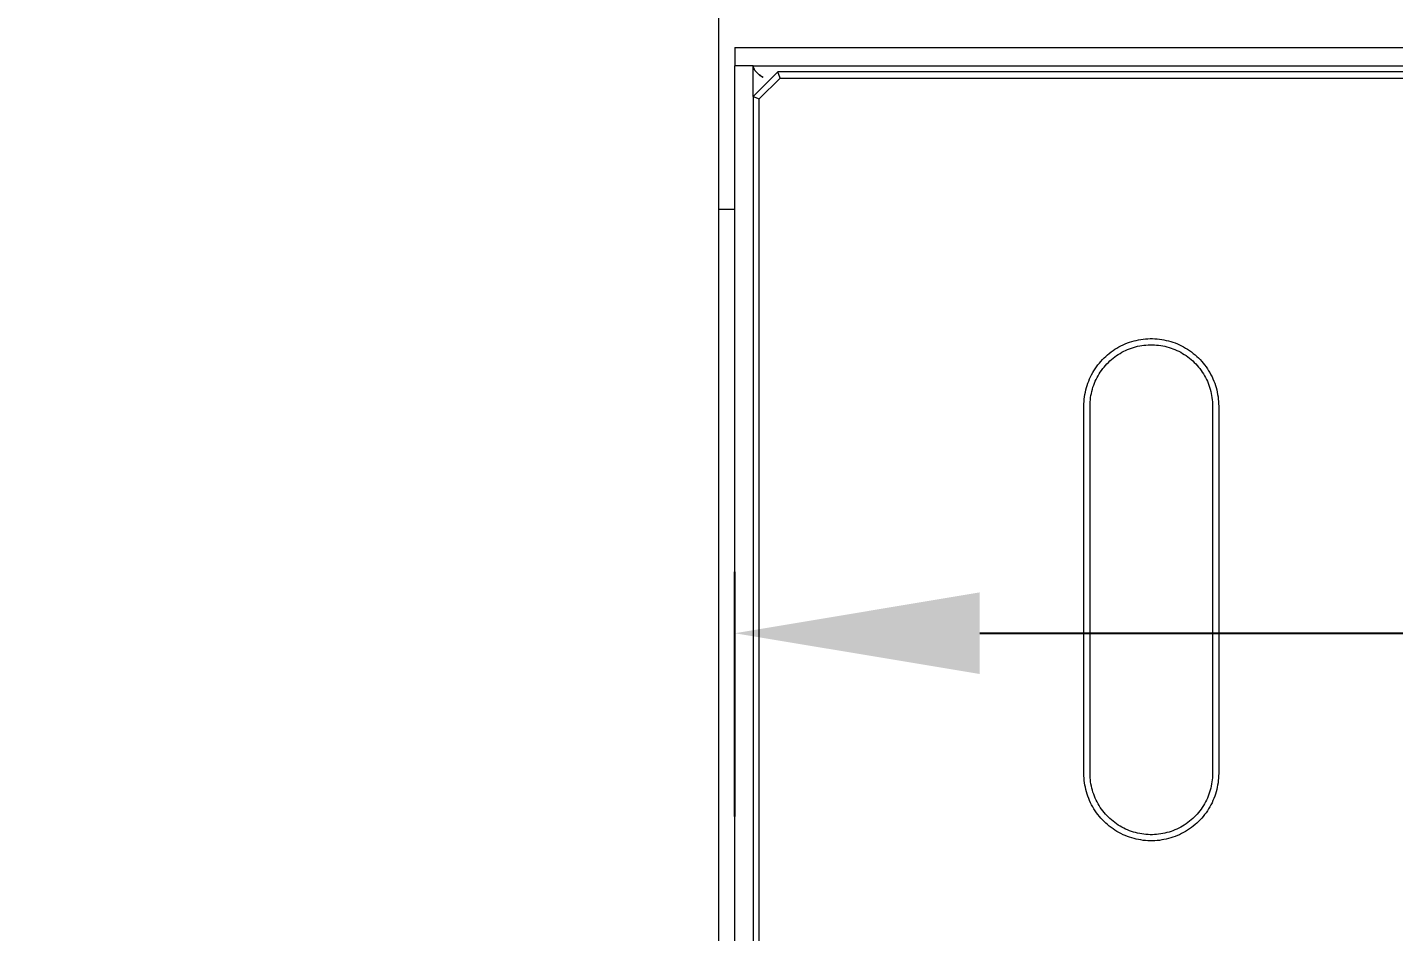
# Model space of a CAD drawing. Header units: millimetres. Extents: x -208 to 4974, y -28 to 3137.
# Drawn here: x 139.8 to 362.9, y 1529.2 to 1676.8 of the extents above; entities that cross this region are included whole.
import ezdxf

# ---------------------------------------------------------------- set-up
doc = ezdxf.new("R2010")
doc.units = ezdxf.units.MM
doc.layers.add('ZANO_R', color=7, linetype='Continuous', lineweight=0)
doc.layers.add('ZANO_W', color=1, linetype='Continuous', lineweight=0)
doc.styles.add('Arial', font='arial.ttf')
doc.styles.get("Standard").update_dxf_attribs({"font": 'ARIALUNI.TTF'})
doc.dimstyles.new('pl i ang', dxfattribs={"dimtxt": 50, "dimasz": 50, "dimexe": 1.25, "dimexo": 0.625, "dimgap": 10, "dimtad": 1, "dimtoh": 1, "dimtxsty": 'Standard', "dimcen": 2.5, "dimclrd": 1, "dimclre": 1, "dimclrt": 1, "dimadec": 0, "dimazin": 0, "dimtfac": 1, "dimtmove": 0, "dimatfit": 3, "dimfxl": 1, "dimarcsym": 1})

# ---------------------------------------------------------------- blocks, each defined once
blk = doc.blocks.new('*D508')
at = {"layer": 'ZANO_W', "color": 1, "lineweight": -2}
for p, q in [((156.71, 1808.86), (-161.35, 1808.86)), ((-151.35, 1768.86), (-151.35, 1160.32)), ((157.54, 1120.32), (-161.35, 1120.32))]:
    blk.add_line(p, q, dxfattribs=at)
at = {"layer": 'ZANO_W', "color": 1}
for points in [[(-144.69, 1768.86), (-158.02, 1768.86), (-151.35, 1808.86)], [(-158.02, 1160.32), (-144.69, 1160.32), (-151.35, 1120.32)]]:
    blk.add_solid(points, dxfattribs=at)
at = {"layer": 'ZANO_W', "color": 1, "insert": (-181.78, 1464.59), "char_height": 40, "attachment_point": 5, "rotation": 90, "style": 'Arial'}
blk.add_mtext('689', dxfattribs=at)
blk = doc.blocks.new('*D514')
at = {"layer": 'ZANO_W', "color": 1, "lineweight": -2}
for p, q in [((255.29, 1547.94), (255.29, 1587.88)), ((2753.29, 1547.94), (2753.29, 1587.88)), ((295.29, 1577.88), (2713.29, 1577.88))]:
    blk.add_line(p, q, dxfattribs=at)
at = {"layer": 'ZANO_W', "color": 1}
for points in [[(295.29, 1584.55), (295.29, 1571.22), (255.29, 1577.88)], [(2713.29, 1571.22), (2713.29, 1584.55), (2753.29, 1577.88)]]:
    blk.add_solid(points, dxfattribs=at)
at = {"layer": 'ZANO_W', "color": 1, "insert": (1504.29, 1608.31), "char_height": 40, "attachment_point": 5, "style": 'Arial'}
blk.add_mtext('2498', dxfattribs=at)

msp = doc.modelspace()

# ---------------------------------------------------------------- linework, layer by layer
at = {"layer": 'ZANO_R'}
for p, q in [((252.64, 1749.52), (252.64, 1465.12)), ((255.29, 1673.53), (513.7, 1673.53)), ((255.29, 1673.53), (255.29, 1670.53)), ((258.29, 1670.53), (255.29, 1670.53)), ((255.29, 1398.67), (255.29, 1670.53)), ((258.29, 1670.53), (512.91, 1670.53)), ((258.29, 1665.53), (258.29, 1670.53)), ((258.29, 1670.45), (258.29, 1670.43)), ((258.29, 1670.43), (258.29, 1670.4)), ((258.29, 1670.4), (258.3, 1670.37)), ((262.29, 1669.53), (258.29, 1665.53)), ((258.3, 1670.37), (258.3, 1670.35)), ((258.3, 1670.35), (258.31, 1670.32)), ((258.31, 1670.32), (258.31, 1670.29)), ((258.31, 1670.29), (258.32, 1670.27)), ((258.32, 1670.27), (258.33, 1670.24)), ((258.33, 1670.24), (258.34, 1670.21)), ((258.34, 1670.21), (258.35, 1670.19)), ((258.35, 1670.19), (258.36, 1670.16)), ((258.36, 1670.16), (258.37, 1670.14)), ((258.37, 1670.14), (258.38, 1670.11)), ((258.38, 1670.11), (258.39, 1670.08)), ((258.39, 1670.08), (258.4, 1670.06)), ((258.4, 1670.06), (258.41, 1670.03)), ((258.41, 1670.03), (258.43, 1670.01)), ((258.43, 1670.01), (258.44, 1669.98)), ((258.44, 1669.98), (258.46, 1669.95)), ((258.46, 1669.95), (258.47, 1669.92)), ((258.47, 1669.92), (258.49, 1669.89)), ((258.49, 1669.89), (258.51, 1669.87)), ((258.51, 1669.87), (258.54, 1669.82)), ((258.54, 1669.82), (258.58, 1669.76)), ((258.58, 1669.76), (258.62, 1669.71)), ((258.62, 1669.71), (258.66, 1669.66)), ((258.66, 1669.66), (258.7, 1669.61)), ((258.7, 1669.61), (258.76, 1669.55)), ((258.76, 1669.55), (258.82, 1669.49)), ((258.82, 1669.49), (258.87, 1669.44)), ((258.87, 1669.44), (258.93, 1669.38)), ((258.93, 1669.38), (258.99, 1669.32)), ((258.99, 1669.32), (259.06, 1669.27)), ((259.06, 1669.27), (259.18, 1669.16)), ((259.18, 1669.16), (259.35, 1669.03)), ((259.29, 1669.08), (259.93, 1668.65)), ((259.35, 1669.03), (259.52, 1668.9)), ((259.52, 1668.9), (259.88, 1668.65)), ((512.91, 1669.53), (262.29, 1669.53)), ((262.7, 1668.53), (262.29, 1669.53)), ((259.29, 1665.12), (262.7, 1668.53)), ((262.7, 1668.53), (512.91, 1668.53)), ((258.29, 1665.53), (259.29, 1665.12)), ((258.29, 1665.53), (258.29, 1398.67)), ((259.29, 1398.67), (259.29, 1665.12)), ((255.29, 1647.09), (252.64, 1647.09)), ((317.04, 1624.03), (317.35, 1624.24)), ((317.35, 1624.24), (317.68, 1624.44)), ((317.68, 1624.44), (318.01, 1624.63)), ((318.01, 1624.63), (318.34, 1624.81)), ((318.34, 1624.81), (318.69, 1624.97)), ((318.69, 1624.97), (319.03, 1625.13)), ((318.79, 1623.91), (319.1, 1624.06)), ((319.03, 1625.13), (319.39, 1625.27)), ((319.1, 1624.06), (319.42, 1624.2)), ((319.39, 1625.27), (319.74, 1625.39)), ((319.42, 1624.2), (319.74, 1624.33)), ((319.74, 1625.39), (320.1, 1625.51)), ((319.74, 1624.33), (320.06, 1624.45)), ((320.06, 1624.45), (320.39, 1624.55)), ((320.1, 1625.51), (320.47, 1625.61)), ((320.39, 1624.55), (320.73, 1624.65)), ((320.47, 1625.61), (320.84, 1625.7)), ((320.73, 1624.65), (321.06, 1624.73)), ((320.84, 1625.7), (321.21, 1625.78)), ((321.06, 1624.73), (321.4, 1624.8)), ((321.21, 1625.78), (321.58, 1625.85)), ((321.4, 1624.8), (321.74, 1624.86)), ((321.58, 1625.85), (321.96, 1625.9)), ((321.74, 1624.86), (322.08, 1624.91)), ((321.96, 1625.9), (322.34, 1625.94)), ((322.08, 1624.91), (322.42, 1624.94)), ((322.34, 1625.94), (322.72, 1625.97)), ((322.42, 1624.94), (322.77, 1624.97)), ((322.72, 1625.97), (323.1, 1625.98)), ((322.77, 1624.97), (323.11, 1624.98)), ((323.1, 1625.98), (323.48, 1625.98)), ((323.11, 1624.98), (323.46, 1624.98)), ((323.46, 1624.98), (323.8, 1624.97)), ((323.48, 1625.98), (323.86, 1625.97)), ((323.8, 1624.97), (324.15, 1624.94)), ((323.86, 1625.97), (324.23, 1625.94)), ((324.15, 1624.94), (324.49, 1624.91)), ((324.23, 1625.94), (324.61, 1625.9)), ((324.49, 1624.91), (324.83, 1624.86)), ((324.61, 1625.9), (324.99, 1625.85)), ((324.83, 1624.86), (325.17, 1624.8)), ((324.99, 1625.85), (325.36, 1625.78)), ((325.17, 1624.8), (325.51, 1624.73)), ((325.36, 1625.78), (325.73, 1625.7)), ((325.51, 1624.73), (325.85, 1624.65)), ((325.73, 1625.7), (326.1, 1625.61)), ((325.85, 1624.65), (326.18, 1624.55)), ((326.1, 1625.61), (326.47, 1625.51)), ((326.18, 1624.55), (326.51, 1624.45)), ((326.47, 1625.51), (326.83, 1625.39)), ((326.51, 1624.45), (326.83, 1624.33)), ((326.83, 1625.39), (327.19, 1625.27)), ((326.83, 1624.33), (327.15, 1624.2)), ((327.15, 1624.2), (327.47, 1624.06)), ((327.19, 1625.27), (327.54, 1625.13)), ((327.47, 1624.06), (327.78, 1623.91)), ((327.54, 1625.13), (327.89, 1624.97)), ((327.89, 1624.97), (328.23, 1624.81)), ((328.23, 1624.81), (328.57, 1624.63)), ((328.57, 1624.63), (328.9, 1624.44)), ((328.9, 1624.44), (329.22, 1624.24)), ((329.22, 1624.24), (329.53, 1624.03)), ((314.57, 1621.69), (314.81, 1621.99)), ((314.81, 1621.99), (315.05, 1622.27)), ((315.05, 1622.27), (315.31, 1622.55)), ((315.31, 1622.55), (315.58, 1622.83)), ((315.58, 1622.83), (315.85, 1623.09)), ((315.8, 1621.61), (316.03, 1621.87)), ((315.85, 1623.09), (316.13, 1623.34)), ((316.03, 1621.87), (316.28, 1622.11)), ((316.13, 1623.34), (316.43, 1623.58)), ((316.28, 1622.11), (316.53, 1622.35)), ((316.43, 1623.58), (316.73, 1623.81)), ((316.53, 1622.35), (316.78, 1622.58)), ((316.73, 1623.81), (317.04, 1624.03)), ((316.78, 1622.58), (317.05, 1622.8)), ((317.05, 1622.8), (317.32, 1623.01)), ((317.32, 1623.01), (317.61, 1623.21)), ((317.61, 1623.21), (317.89, 1623.4)), ((317.89, 1623.4), (318.19, 1623.58)), ((318.19, 1623.58), (318.49, 1623.75)), ((318.49, 1623.75), (318.79, 1623.91)), ((327.78, 1623.91), (328.09, 1623.75)), ((328.09, 1623.75), (328.39, 1623.58)), ((328.39, 1623.58), (328.68, 1623.4)), ((328.68, 1623.4), (328.97, 1623.21)), ((328.97, 1623.21), (329.25, 1623.01)), ((329.25, 1623.01), (329.52, 1622.8)), ((329.52, 1622.8), (329.79, 1622.58)), ((329.53, 1624.03), (329.84, 1623.81)), ((329.79, 1622.58), (330.05, 1622.35)), ((329.84, 1623.81), (330.14, 1623.58)), ((330.05, 1622.35), (330.3, 1622.11)), ((330.14, 1623.58), (330.44, 1623.34)), ((330.3, 1622.11), (330.54, 1621.87)), ((330.44, 1623.34), (330.72, 1623.09)), ((330.54, 1621.87), (330.77, 1621.61)), ((330.72, 1623.09), (331, 1622.83)), ((331, 1622.83), (331.26, 1622.55)), ((331.26, 1622.55), (331.52, 1622.27)), ((331.52, 1622.27), (331.77, 1621.99)), ((331.77, 1621.99), (332, 1621.69)), ((313.22, 1619.41), (313.38, 1619.75)), ((313.38, 1619.75), (313.55, 1620.09)), ((313.55, 1620.09), (313.73, 1620.43)), ((313.73, 1620.43), (313.92, 1620.75)), ((313.92, 1620.75), (314.13, 1621.07)), ((314.13, 1621.07), (314.34, 1621.38)), ((314.28, 1619.32), (314.43, 1619.63)), ((314.34, 1621.38), (314.57, 1621.69)), ((314.43, 1619.63), (314.6, 1619.93)), ((314.6, 1619.93), (314.77, 1620.23)), ((314.77, 1620.23), (314.96, 1620.52)), ((314.96, 1620.52), (315.16, 1620.8)), ((315.16, 1620.8), (315.36, 1621.08)), ((315.36, 1621.08), (315.58, 1621.35)), ((315.58, 1621.35), (315.8, 1621.61)), ((330.77, 1621.61), (331, 1621.35)), ((331, 1621.35), (331.21, 1621.08)), ((331.21, 1621.08), (331.42, 1620.8)), ((331.42, 1620.8), (331.61, 1620.52)), ((331.61, 1620.52), (331.8, 1620.23)), ((331.8, 1620.23), (331.98, 1619.93)), ((331.98, 1619.93), (332.14, 1619.63)), ((332, 1621.69), (332.23, 1621.38)), ((332.14, 1619.63), (332.3, 1619.32)), ((332.23, 1621.38), (332.45, 1621.07)), ((332.45, 1621.07), (332.65, 1620.75)), ((332.65, 1620.75), (332.84, 1620.43)), ((332.84, 1620.43), (333.03, 1620.09)), ((333.03, 1620.09), (333.2, 1619.75)), ((333.2, 1619.75), (333.36, 1619.41)), ((312.52, 1617.24), (312.61, 1617.61)), ((312.61, 1617.61), (312.7, 1617.98)), ((312.7, 1617.98), (312.81, 1618.34)), ((312.81, 1618.34), (312.94, 1618.7)), ((312.94, 1618.7), (313.07, 1619.06)), ((313.07, 1619.06), (313.22, 1619.41)), ((313.5, 1617.04), (313.58, 1617.37)), ((313.58, 1617.37), (313.67, 1617.71)), ((313.67, 1617.71), (313.76, 1618.04)), ((313.76, 1618.04), (313.88, 1618.36)), ((313.88, 1618.36), (314, 1618.69)), ((314, 1618.69), (314.13, 1619.01)), ((314.13, 1619.01), (314.28, 1619.32)), ((332.3, 1619.32), (332.44, 1619.01)), ((332.44, 1619.01), (332.57, 1618.69)), ((332.57, 1618.69), (332.7, 1618.36)), ((332.7, 1618.36), (332.81, 1618.04)), ((332.81, 1618.04), (332.91, 1617.71)), ((332.91, 1617.71), (333, 1617.37)), ((333, 1617.37), (333.07, 1617.04)), ((333.36, 1619.41), (333.5, 1619.06)), ((333.5, 1619.06), (333.64, 1618.7)), ((333.64, 1618.7), (333.76, 1618.34)), ((333.76, 1618.34), (333.87, 1617.98)), ((333.87, 1617.98), (333.97, 1617.61)), ((333.97, 1617.61), (334.05, 1617.24)), ((312.29, 1615.36), (312.31, 1615.74)), ((312.29, 1614.98), (312.29, 1615.36)), ((312.31, 1615.74), (312.35, 1616.12)), ((312.35, 1616.12), (312.39, 1616.49)), ((312.39, 1616.49), (312.45, 1616.87)), ((312.45, 1616.87), (312.52, 1617.24)), ((313.29, 1615.33), (313.31, 1615.67)), ((313.29, 1614.98), (313.29, 1615.33)), ((313.31, 1615.67), (313.34, 1616.01)), ((313.34, 1616.01), (313.38, 1616.36)), ((313.38, 1616.36), (313.43, 1616.7)), ((313.43, 1616.7), (313.5, 1617.04)), ((333.07, 1617.04), (333.14, 1616.7)), ((333.14, 1616.7), (333.19, 1616.36)), ((333.19, 1616.36), (333.23, 1616.01)), ((333.23, 1616.01), (333.26, 1615.67)), ((333.26, 1615.67), (333.28, 1615.33)), ((333.28, 1615.33), (333.29, 1614.98)), ((334.05, 1617.24), (334.12, 1616.87)), ((334.12, 1616.87), (334.18, 1616.49)), ((334.18, 1616.49), (334.23, 1616.12)), ((334.23, 1616.12), (334.26, 1615.74)), ((334.26, 1615.74), (334.28, 1615.36)), ((334.28, 1615.36), (334.29, 1614.98)), ((312.29, 1554.98), (312.29, 1614.98)), ((313.29, 1554.98), (313.29, 1614.98)), ((333.29, 1614.98), (333.29, 1554.98)), ((334.29, 1614.98), (334.29, 1554.98)), ((312.29, 1554.6), (312.29, 1554.98)), ((313.29, 1554.64), (313.29, 1554.98)), ((333.29, 1554.98), (333.28, 1554.64)), ((334.29, 1554.98), (334.28, 1554.6)), ((312.31, 1554.23), (312.29, 1554.6)), ((312.35, 1553.85), (312.31, 1554.23)), ((312.39, 1553.47), (312.35, 1553.85)), ((312.45, 1553.1), (312.39, 1553.47)), ((312.52, 1552.72), (312.45, 1553.1)), ((312.61, 1552.35), (312.52, 1552.72)), ((313.31, 1554.29), (313.29, 1554.64)), ((313.34, 1553.95), (313.31, 1554.29)), ((313.38, 1553.61), (313.34, 1553.95)), ((313.43, 1553.27), (313.38, 1553.61)), ((313.5, 1552.93), (313.43, 1553.27)), ((313.58, 1552.59), (313.5, 1552.93)), ((333.07, 1552.93), (333, 1552.59)), ((333.14, 1553.27), (333.07, 1552.93)), ((333.19, 1553.61), (333.14, 1553.27)), ((333.23, 1553.95), (333.19, 1553.61)), ((333.26, 1554.29), (333.23, 1553.95)), ((333.28, 1554.64), (333.26, 1554.29)), ((334.05, 1552.72), (333.97, 1552.35)), ((334.12, 1553.1), (334.05, 1552.72)), ((334.18, 1553.47), (334.12, 1553.1)), ((334.23, 1553.85), (334.18, 1553.47)), ((334.26, 1554.23), (334.23, 1553.85)), ((334.28, 1554.6), (334.26, 1554.23)), ((312.7, 1551.98), (312.61, 1552.35)), ((312.81, 1551.62), (312.7, 1551.98)), ((312.94, 1551.26), (312.81, 1551.62)), ((313.07, 1550.91), (312.94, 1551.26)), ((313.22, 1550.56), (313.07, 1550.91)), ((313.38, 1550.21), (313.22, 1550.56)), ((313.67, 1552.26), (313.58, 1552.59)), ((313.76, 1551.93), (313.67, 1552.26)), ((313.88, 1551.6), (313.76, 1551.93)), ((314, 1551.28), (313.88, 1551.6)), ((314.13, 1550.96), (314, 1551.28)), ((314.28, 1550.65), (314.13, 1550.96)), ((314.43, 1550.34), (314.28, 1550.65)), ((332.3, 1550.65), (332.14, 1550.34)), ((332.44, 1550.96), (332.3, 1550.65)), ((332.57, 1551.28), (332.44, 1550.96)), ((332.7, 1551.6), (332.57, 1551.28)), ((332.81, 1551.93), (332.7, 1551.6)), ((332.91, 1552.26), (332.81, 1551.93)), ((333, 1552.59), (332.91, 1552.26)), ((333.36, 1550.56), (333.2, 1550.21)), ((333.5, 1550.91), (333.36, 1550.56)), ((333.64, 1551.26), (333.5, 1550.91)), ((333.76, 1551.62), (333.64, 1551.26)), ((333.87, 1551.98), (333.76, 1551.62)), ((333.97, 1552.35), (333.87, 1551.98)), ((313.55, 1549.87), (313.38, 1550.21)), ((313.73, 1549.54), (313.55, 1549.87)), ((313.92, 1549.21), (313.73, 1549.54)), ((314.13, 1548.89), (313.92, 1549.21)), ((314.34, 1548.58), (314.13, 1548.89)), ((314.57, 1548.28), (314.34, 1548.58)), ((314.6, 1550.03), (314.43, 1550.34)), ((314.81, 1547.98), (314.57, 1548.28)), ((314.77, 1549.74), (314.6, 1550.03)), ((314.96, 1549.45), (314.77, 1549.74)), ((315.16, 1549.16), (314.96, 1549.45)), ((315.36, 1548.89), (315.16, 1549.16)), ((315.58, 1548.62), (315.36, 1548.89)), ((315.8, 1548.35), (315.58, 1548.62)), ((316.03, 1548.1), (315.8, 1548.35)), ((330.77, 1548.35), (330.54, 1548.1)), ((331, 1548.62), (330.77, 1548.35)), ((331.21, 1548.89), (331, 1548.62)), ((331.42, 1549.16), (331.21, 1548.89)), ((331.61, 1549.45), (331.42, 1549.16)), ((331.8, 1549.74), (331.61, 1549.45)), ((332, 1548.28), (331.77, 1547.98)), ((331.98, 1550.03), (331.8, 1549.74)), ((332.14, 1550.34), (331.98, 1550.03)), ((332.23, 1548.58), (332, 1548.28)), ((332.45, 1548.89), (332.23, 1548.58)), ((332.65, 1549.21), (332.45, 1548.89)), ((332.84, 1549.54), (332.65, 1549.21)), ((333.03, 1549.87), (332.84, 1549.54)), ((333.2, 1550.21), (333.03, 1549.87)), ((315.05, 1547.69), (314.81, 1547.98)), ((315.31, 1547.41), (315.05, 1547.69)), ((315.58, 1547.14), (315.31, 1547.41)), ((315.85, 1546.88), (315.58, 1547.14)), ((316.13, 1546.63), (315.85, 1546.88)), ((316.28, 1547.85), (316.03, 1548.1)), ((316.43, 1546.38), (316.13, 1546.63)), ((316.53, 1547.61), (316.28, 1547.85)), ((316.73, 1546.15), (316.43, 1546.38)), ((316.78, 1547.39), (316.53, 1547.61)), ((317.04, 1545.93), (316.73, 1546.15)), ((317.05, 1547.17), (316.78, 1547.39)), ((317.32, 1546.96), (317.05, 1547.17)), ((317.61, 1546.75), (317.32, 1546.96)), ((317.89, 1546.56), (317.61, 1546.75)), ((318.19, 1546.38), (317.89, 1546.56)), ((318.49, 1546.21), (318.19, 1546.38)), ((318.79, 1546.05), (318.49, 1546.21)), ((319.1, 1545.9), (318.79, 1546.05)), ((327.78, 1546.05), (327.47, 1545.9)), ((328.09, 1546.21), (327.78, 1546.05)), ((328.39, 1546.38), (328.09, 1546.21)), ((328.68, 1546.56), (328.39, 1546.38)), ((328.97, 1546.75), (328.68, 1546.56)), ((329.25, 1546.96), (328.97, 1546.75)), ((329.52, 1547.17), (329.25, 1546.96)), ((329.79, 1547.39), (329.52, 1547.17)), ((329.84, 1546.15), (329.53, 1545.93)), ((330.05, 1547.61), (329.79, 1547.39)), ((330.14, 1546.38), (329.84, 1546.15)), ((330.3, 1547.85), (330.05, 1547.61)), ((330.44, 1546.63), (330.14, 1546.38)), ((330.54, 1548.1), (330.3, 1547.85)), ((330.72, 1546.88), (330.44, 1546.63)), ((331, 1547.14), (330.72, 1546.88)), ((331.26, 1547.41), (331, 1547.14)), ((331.52, 1547.69), (331.26, 1547.41)), ((331.77, 1547.98), (331.52, 1547.69)), ((317.35, 1545.72), (317.04, 1545.93)), ((317.68, 1545.52), (317.35, 1545.72)), ((318.01, 1545.33), (317.68, 1545.52)), ((318.34, 1545.16), (318.01, 1545.33)), ((318.69, 1544.99), (318.34, 1545.16)), ((319.03, 1544.84), (318.69, 1544.99)), ((319.39, 1544.7), (319.03, 1544.84)), ((319.42, 1545.76), (319.1, 1545.9)), ((319.74, 1544.57), (319.39, 1544.7)), ((319.74, 1545.63), (319.42, 1545.76)), ((320.06, 1545.52), (319.74, 1545.63)), ((320.1, 1544.45), (319.74, 1544.57)), ((320.39, 1545.41), (320.06, 1545.52)), ((320.47, 1544.35), (320.1, 1544.45)), ((320.73, 1545.32), (320.39, 1545.41)), ((320.84, 1544.26), (320.47, 1544.35)), ((321.06, 1545.23), (320.73, 1545.32)), ((321.21, 1544.18), (320.84, 1544.26)), ((321.4, 1545.16), (321.06, 1545.23)), ((321.58, 1544.12), (321.21, 1544.18)), ((321.74, 1545.1), (321.4, 1545.16)), ((321.96, 1544.06), (321.58, 1544.12)), ((322.08, 1545.06), (321.74, 1545.1)), ((322.34, 1544.03), (321.96, 1544.06)), ((322.42, 1545.02), (322.08, 1545.06)), ((322.72, 1544), (322.34, 1544.03)), ((322.77, 1545), (322.42, 1545.02)), ((323.1, 1543.99), (322.72, 1544)), ((323.11, 1544.99), (322.77, 1545)), ((323.48, 1543.99), (323.1, 1543.99)), ((323.46, 1544.99), (323.11, 1544.99)), ((323.8, 1545), (323.46, 1544.99)), ((323.86, 1544), (323.48, 1543.99)), ((324.15, 1545.02), (323.8, 1545)), ((324.23, 1544.03), (323.86, 1544)), ((324.49, 1545.06), (324.15, 1545.02)), ((324.61, 1544.06), (324.23, 1544.03)), ((324.83, 1545.1), (324.49, 1545.06)), ((324.99, 1544.12), (324.61, 1544.06)), ((325.17, 1545.16), (324.83, 1545.1)), ((325.36, 1544.18), (324.99, 1544.12)), ((325.51, 1545.23), (325.17, 1545.16)), ((325.73, 1544.26), (325.36, 1544.18)), ((325.85, 1545.32), (325.51, 1545.23)), ((326.1, 1544.35), (325.73, 1544.26)), ((326.18, 1545.41), (325.85, 1545.32)), ((326.47, 1544.45), (326.1, 1544.35)), ((326.51, 1545.52), (326.18, 1545.41)), ((326.83, 1544.57), (326.47, 1544.45)), ((326.83, 1545.63), (326.51, 1545.52)), ((327.15, 1545.76), (326.83, 1545.63)), ((327.19, 1544.7), (326.83, 1544.57)), ((327.47, 1545.9), (327.15, 1545.76)), ((327.54, 1544.84), (327.19, 1544.7)), ((327.89, 1544.99), (327.54, 1544.84)), ((328.23, 1545.16), (327.89, 1544.99)), ((328.57, 1545.33), (328.23, 1545.16)), ((328.9, 1545.52), (328.57, 1545.33)), ((329.22, 1545.72), (328.9, 1545.52)), ((329.53, 1545.93), (329.22, 1545.72))]:
    msp.add_line(p, q, dxfattribs=at)

# ---------------------------------------------------------------- dimensions: what is measured, and where the dimension line sits
at = {"layer": 'ZANO_W'}
dim = msp.add_linear_dim(base=(-151.35, 1120.32), p1=(166.71, 1808.86), p2=(167.54, 1120.32), angle=90, dimstyle='pl i ang', override={"dimtxt": 40, "dimasz": 40, "dimexe": 10, "dimexo": 10, "dimtoh": 0, "dimdec": 0, "dimtxsty": 'Arial', "dimtdec": 0, "dimtmove": 1}, dxfattribs=at)
dim.commit()
dim.dimension.update_dxf_attribs({"geometry": '*D508', "text_midpoint": (-181.78, 1464.59)})
dim = msp.add_linear_dim(base=(2753.29, 1577.88), p1=(255.29, 1537.94), p2=(2753.29, 1537.94), dimstyle='pl i ang', override={"dimtxt": 40, "dimasz": 40, "dimexe": 10, "dimexo": 10, "dimtoh": 0, "dimdec": 0, "dimtxsty": 'Arial', "dimtdec": 0, "dimtmove": 1}, dxfattribs=at)
dim.commit()
dim.dimension.update_dxf_attribs({"geometry": '*D514', "text_midpoint": (1504.29, 1608.31)})

doc.saveas('drawing.dxf')
